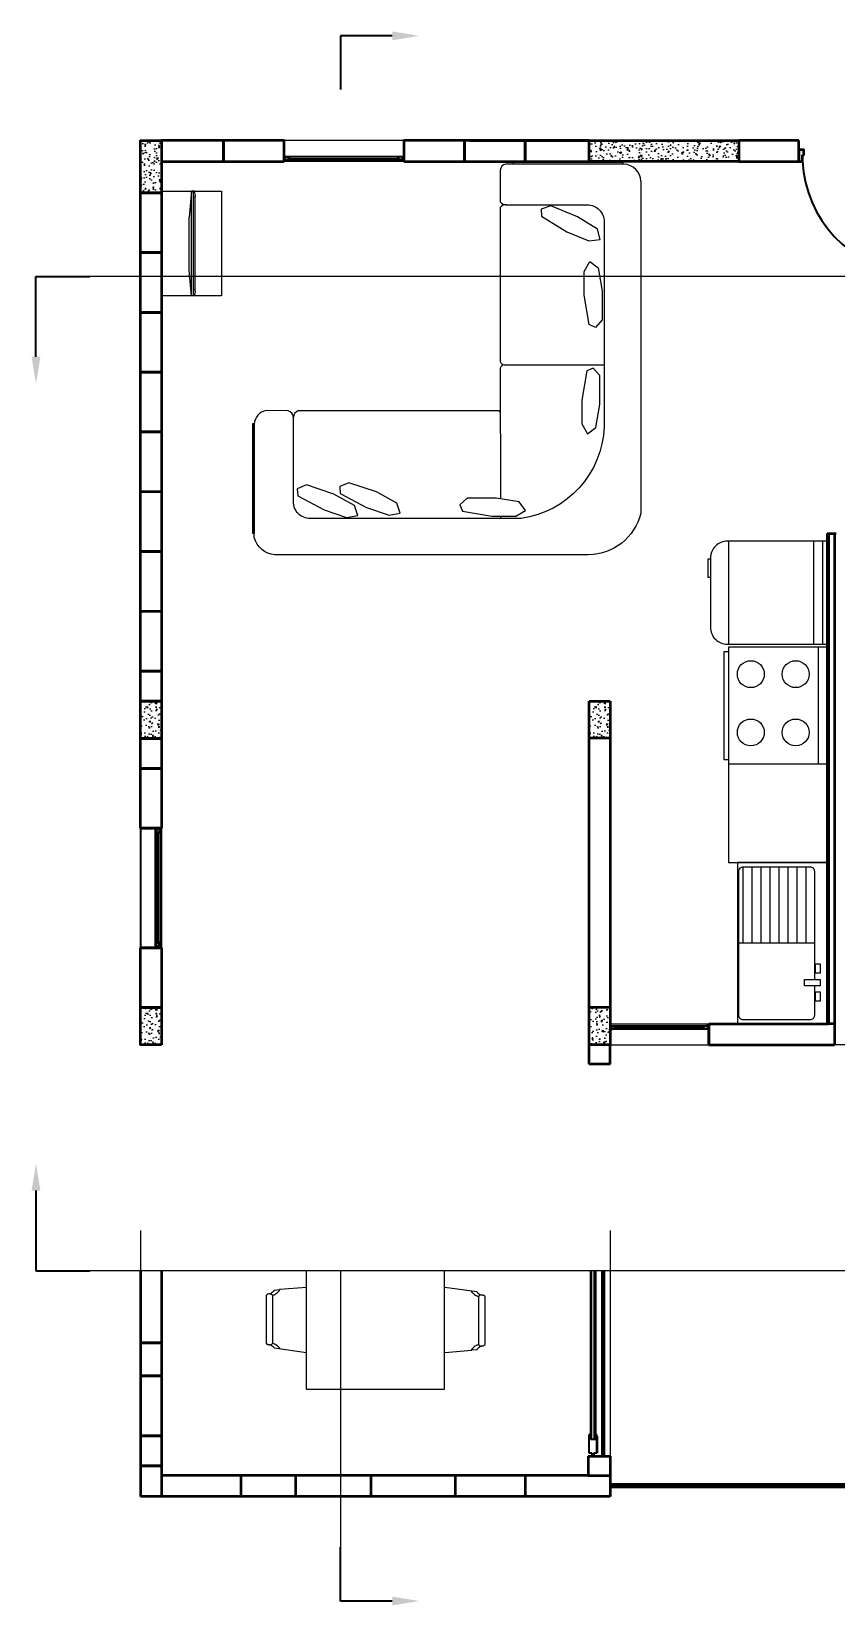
# Model space of a CAD drawing. Header units: inches. Extents: x -1721 to -596, y -6348 to -3031.
# Drawn here: x -660.15 to -654.78, y -3159.28 to -3148.75 of the extents above; entities that cross this region are included whole.
import ezdxf
from ezdxf import colors
from ezdxf.entities.mleader import LeaderData, LeaderLine
from ezdxf.math import Vec2, Vec3

# ---------------------------------------------------------------- set-up
doc = ezdxf.new("R2010")
doc.units = ezdxf.units.IN
doc.header["$MEASUREMENT"] = 0
for name, color, linetype, lineweight in [('A-DOOR-FULL', 4, 'Continuous', 25), ('A-FLOR-FTPT', 6, 'Continuous', 70), ('A-FLOR-PATT', 8, 'Continuous', 18), ('A-FURN', 8, 'Continuous', 18), ('A-GLAZ-FULL', 4, 'Continuous', 18), ('A-WALL-FULL', 7, 'Continuous', 35), ('linee di sezione', 3, 'Continuous', 13)]:
    doc.layers.add(name, color=color, linetype=linetype, lineweight=lineweight)
for name, color, linetype in [('INFISSI_finissimi', 250, 'Continuous'), ('INFISSI_montanti', 2, 'Continuous'), ('INFISSI_vetro', 151, 'Continuous'), ('Layer1', 7, 'Continuous')]:
    doc.layers.add(name, color=color, linetype=linetype)
doc.styles.get("Standard").update_dxf_attribs({"font": 'Arial.ttf'})

msp = doc.modelspace()

# ---------------------------------------------------------------- hatches: boundary and pattern name
at = {"layer": 'A-FLOR-PATT'}
h = msp.add_hatch(dxfattribs=at)
h.set_pattern_fill('AR-CONC', color=256, scale=0.0005, angle=180, style=0)
h.set_pattern_definition([(230, (-692.68999, -3236.62735), (-0.091092334, 0.00796954), [0.009525, -0.104775]), (175, (-692.68999, -3236.62735), (0.01762141, -0.09552832), [0.00762, -0.08382]), (280.451, (-692.69758, -3236.62669), (-0.07347125, -0.08755834), [0.008095, -0.089045]), (226.1842, (-692.68999, -3236.65275), (-0.13553952, 0.02102116), [0.0142875, -0.1571625]), (276.6356, (-692.70128, -3236.651), (-0.11870212, -0.12371278), [0.0121425, -0.1335675]), (171.184, (-692.68999, -3236.65275), (-0.1187023, -0.12371256), [0.01143, -0.12573]), (201, (-692.70269, -3236.6464), (-0.07580744, 0.05113276), [0.009525, -0.104775]), (146, (-692.70269, -3236.6464), (-0.03090101, -0.09209398), [0.00762, -0.08382]), (251.4514, (-692.70901, -3236.64214), (-0.106708245, -0.04096143), [0.008095, -0.089045]), (217.5, (-692.68999, -3236.627353), (-0.001544302, -0.04227752), [0, -0.082804, 0, -0.08509, 0, -0.0841375]), (187.5, (-692.68999, -3236.627353), (-0.033409831, -0.050090287), [0, -0.048514, 0, -0.080899, 0, -0.0320675]), (147.5, (-692.66167, -3236.627353), (-0.067795298, 0.002864372), [0, -0.03175, 0, -0.09906, 0, -0.131445]), (137.5, (-692.64897, -3236.627353), (-0.07406459, -0.012713246), [0, -0.041275, 0, -0.065786, 0, -0.093345])])
h.paths.add_polyline_path([(-659.275, -3149.476), (-659.415, -3149.476), (-659.415, -3149.826), (-659.275, -3149.826)])
h = msp.add_hatch(dxfattribs=at)
h.set_pattern_fill('AR-CONC', color=256, scale=0.0005, angle=180, style=0)
h.set_pattern_definition([(230, (-674.67999, -3236.62735), (-0.091092334, 0.00796954), [0.009525, -0.104775]), (175, (-674.67999, -3236.62735), (0.01762141, -0.09552832), [0.00762, -0.08382]), (280.451, (-674.68758, -3236.62669), (-0.07347125, -0.08755834), [0.008095, -0.089045]), (226.1842, (-674.67999, -3236.65275), (-0.13553952, 0.02102116), [0.0142875, -0.1571625]), (276.6356, (-674.69128, -3236.651), (-0.11870212, -0.12371278), [0.0121425, -0.1335675]), (171.184, (-674.67999, -3236.65275), (-0.1187023, -0.12371256), [0.01143, -0.12573]), (201, (-674.69269, -3236.6464), (-0.07580744, 0.05113276), [0.009525, -0.104775]), (146, (-674.69269, -3236.6464), (-0.03090101, -0.09209398), [0.00762, -0.08382]), (251.4514, (-674.69901, -3236.64214), (-0.106708245, -0.04096143), [0.008095, -0.089045]), (217.5, (-674.67999, -3236.627353), (-0.001544302, -0.04227752), [0, -0.082804, 0, -0.08509, 0, -0.0841375]), (187.5, (-674.67999, -3236.627353), (-0.033409831, -0.050090287), [0, -0.048514, 0, -0.080899, 0, -0.0320675]), (147.5, (-674.65167, -3236.627353), (-0.067795298, 0.002864372), [0, -0.03175, 0, -0.09906, 0, -0.131445]), (137.5, (-674.63897, -3236.627353), (-0.07406459, -0.012713246), [0, -0.041275, 0, -0.065786, 0, -0.093345])])
h.paths.add_polyline_path([(-655.415, -3149.616), (-655.415, -3149.476), (-656.415, -3149.476), (-656.415, -3149.616)])
for points in [[(-658.439, -3149.58), (-658.439, -3149.583), (-658.453, -3149.583), (-658.453, -3149.604), (-658.439, -3149.604), (-658.439, -3149.606), (-658.455, -3149.606), (-658.455, -3149.58)], [(-657.672, -3149.58), (-657.672, -3149.583), (-657.658, -3149.583), (-657.658, -3149.604), (-657.672, -3149.604), (-657.672, -3149.606), (-657.655, -3149.606), (-657.655, -3149.58)], [(-659.286, -3154.093), (-659.289, -3154.093), (-659.289, -3154.079), (-659.31, -3154.079), (-659.31, -3154.093), (-659.313, -3154.093), (-659.313, -3154.076), (-659.286, -3154.076)], [(-659.286, -3154.86), (-659.289, -3154.86), (-659.289, -3154.874), (-659.31, -3154.874), (-659.31, -3154.86), (-659.313, -3154.86), (-659.313, -3154.876), (-659.286, -3154.876)], [(-656.273, -3155.399), (-656.259, -3155.399), (-656.259, -3155.396), (-656.275, -3155.396), (-656.275, -3155.423), (-656.273, -3155.423)], [(-655.618, -3155.399), (-655.632, -3155.399), (-655.632, -3155.396), (-655.615, -3155.396), (-655.615, -3155.423), (-655.618, -3155.423)]]:
    msp.add_hatch(color=256, dxfattribs=at).paths.add_polyline_path(points)
h = msp.add_hatch(dxfattribs=at)
h.set_pattern_fill('AR-CONC', color=256, scale=0.0005, angle=180, style=0)
h.set_pattern_definition([(230, (-677.685885, -3236.62735), (-0.091092334, 0.00796954), [0.009525, -0.104775]), (175, (-677.685885, -3236.62735), (0.01762141, -0.09552832), [0.00762, -0.08382]), (280.451, (-677.69348, -3236.62669), (-0.07347125, -0.08755834), [0.008095, -0.089045]), (226.1842, (-677.68588, -3236.65275), (-0.13553952, 0.02102116), [0.0142875, -0.1571625]), (276.6356, (-677.69718, -3236.651), (-0.11870212, -0.12371278), [0.0121425, -0.1335675]), (171.184, (-677.68588, -3236.65275), (-0.1187023, -0.12371256), [0.01143, -0.12573]), (201, (-677.698585, -3236.6464), (-0.07580744, 0.05113276), [0.009525, -0.104775]), (146, (-677.698585, -3236.6464), (-0.03090101, -0.09209398), [0.00762, -0.08382]), (251.4514, (-677.7049, -3236.64214), (-0.106708245, -0.04096143), [0.008095, -0.089045]), (217.5, (-677.685885, -3236.627353), (-0.001544302, -0.04227752), [0, -0.082804, 0, -0.08509, 0, -0.0841375]), (187.5, (-677.685885, -3236.627353), (-0.033409831, -0.050090287), [0, -0.048514, 0, -0.080899, 0, -0.0320675]), (147.5, (-677.657564, -3236.627353), (-0.067795298, 0.002864372), [0, -0.03175, 0, -0.09906, 0, -0.131445]), (137.5, (-677.644864, -3236.627353), (-0.07406459, -0.012713246), [0, -0.041275, 0, -0.065786, 0, -0.093345])])
h.paths.add_polyline_path([(-659.416, -3153.476), (-659.276, -3153.476), (-659.276, -3153.226), (-659.416, -3153.226)])
h = msp.add_hatch(dxfattribs=at)
h.set_pattern_fill('AR-CONC', color=256, scale=0.0005, angle=180, style=0)
h.set_pattern_definition([(230, (-674.68499, -3236.62735), (-0.091092334, 0.00796954), [0.009525, -0.104775]), (175, (-674.68499, -3236.62735), (0.01762141, -0.09552832), [0.00762, -0.08382]), (280.451, (-674.69258, -3236.62669), (-0.07347125, -0.08755834), [0.008095, -0.089045]), (226.1842, (-674.68499, -3236.65275), (-0.13553952, 0.02102116), [0.0142875, -0.1571625]), (276.6356, (-674.69628, -3236.651), (-0.11870212, -0.12371278), [0.0121425, -0.1335675]), (171.184, (-674.68499, -3236.65275), (-0.1187023, -0.12371256), [0.01143, -0.12573]), (201, (-674.69769, -3236.6464), (-0.07580744, 0.05113276), [0.009525, -0.104775]), (146, (-674.69769, -3236.6464), (-0.03090101, -0.09209398), [0.00762, -0.08382]), (251.4514, (-674.70401, -3236.64214), (-0.106708245, -0.04096143), [0.008095, -0.089045]), (217.5, (-674.68499, -3236.627353), (-0.001544302, -0.04227752), [0, -0.082804, 0, -0.08509, 0, -0.0841375]), (187.5, (-674.68499, -3236.627353), (-0.033409831, -0.050090287), [0, -0.048514, 0, -0.080899, 0, -0.0320675]), (147.5, (-674.65667, -3236.627353), (-0.067795298, 0.002864372), [0, -0.03175, 0, -0.09906, 0, -0.131445]), (137.5, (-674.64397, -3236.627353), (-0.07406459, -0.012713246), [0, -0.041275, 0, -0.065786, 0, -0.093345])])
h.paths.add_polyline_path([(-656.415, -3153.476), (-656.275, -3153.476), (-656.275, -3153.226), (-656.415, -3153.226)])
h = msp.add_hatch(dxfattribs=at)
h.set_pattern_fill('AR-CONC', color=256, scale=0.0005, angle=180, style=0)
h.set_pattern_definition([(230, (-677.68499, -3238.67735), (-0.091092334, 0.00796954), [0.009525, -0.104775]), (175, (-677.68499, -3238.67735), (0.01762141, -0.09552832), [0.00762, -0.08382]), (280.451, (-677.69258, -3238.67669), (-0.07347125, -0.08755834), [0.008095, -0.089045]), (226.1842, (-677.68499, -3238.70275), (-0.13553952, 0.02102116), [0.0142875, -0.1571625]), (276.6356, (-677.69628, -3238.701), (-0.11870212, -0.12371278), [0.0121425, -0.1335675]), (171.184, (-677.68499, -3238.70275), (-0.1187023, -0.12371256), [0.01143, -0.12573]), (201, (-677.69769, -3238.6964), (-0.07580744, 0.05113276), [0.009525, -0.104775]), (146, (-677.69769, -3238.6964), (-0.03090101, -0.09209398), [0.00762, -0.08382]), (251.4514, (-677.70401, -3238.69214), (-0.106708245, -0.04096143), [0.008095, -0.089045]), (217.5, (-677.68499, -3238.677353), (-0.001544302, -0.04227752), [0, -0.082804, 0, -0.08509, 0, -0.0841375]), (187.5, (-677.68499, -3238.677353), (-0.033409831, -0.050090287), [0, -0.048514, 0, -0.080899, 0, -0.0320675]), (147.5, (-677.65667, -3238.677353), (-0.067795298, 0.002864372), [0, -0.03175, 0, -0.09906, 0, -0.131445]), (137.5, (-677.64397, -3238.677353), (-0.07406459, -0.012713246), [0, -0.041275, 0, -0.065786, 0, -0.093345])])
h.paths.add_polyline_path([(-659.415, -3155.526), (-659.275, -3155.526), (-659.275, -3155.276), (-659.415, -3155.276)])
h = msp.add_hatch(dxfattribs=at)
h.set_pattern_fill('AR-CONC', color=256, scale=0.0005, angle=180, style=0)
h.set_pattern_definition([(230, (-674.68499, -3236.62735), (-0.091092334, 0.00796954), [0.009525, -0.104775]), (175, (-674.68499, -3236.62735), (0.01762141, -0.09552832), [0.00762, -0.08382]), (280.451, (-674.69258, -3236.62669), (-0.07347125, -0.08755834), [0.008095, -0.089045]), (226.1842, (-674.68499, -3236.65275), (-0.13553952, 0.02102116), [0.0142875, -0.1571625]), (276.6356, (-674.69628, -3236.651), (-0.11870212, -0.12371278), [0.0121425, -0.1335675]), (171.184, (-674.68499, -3236.65275), (-0.1187023, -0.12371256), [0.01143, -0.12573]), (201, (-674.69769, -3236.6464), (-0.07580744, 0.05113276), [0.009525, -0.104775]), (146, (-674.69769, -3236.6464), (-0.03090101, -0.09209398), [0.00762, -0.08382]), (251.4514, (-674.70401, -3236.64214), (-0.10670825, -0.04096143), [0.008095, -0.089045]), (217.5, (-674.68499, -3236.627353), (-0.001544302, -0.04227752), [0, -0.082804, 0, -0.08509, 0, -0.0841375]), (187.5, (-674.68499, -3236.627353), (-0.033409831, -0.050090287), [0, -0.048514, 0, -0.080899, 0, -0.0320675]), (147.5, (-674.65667, -3236.627353), (-0.067795298, 0.002864372), [0, -0.03175, 0, -0.09906, 0, -0.131445]), (137.5, (-674.64397, -3236.627353), (-0.07406459, -0.012713246), [0, -0.041275, 0, -0.065786, 0, -0.093345])])
h.paths.add_polyline_path([(-656.415, -3155.526), (-656.275, -3155.526), (-656.275, -3155.276), (-656.415, -3155.276)])

# ---------------------------------------------------------------- linework, layer by layer
for p, q in [((-656.415, -3158.144), (-656.415, -3158.132)), ((-656.408, -3158.132), (-656.415, -3158.132)), ((-656.408, -3158.164), (-656.408, -3158.132)), ((-656.373, -3158.164), (-656.373, -3158.132)), ((-656.373, -3158.132), (-656.365, -3158.132)), ((-656.365, -3158.144), (-656.365, -3158.132)), ((-656.396, -3158.257), (-656.415, -3158.257)), ((-656.384, -3158.257), (-656.384, -3158.278)), ((-656.365, -3158.257), (-656.384, -3158.257))]:
    msp.add_line(p, q)
at = {"layer": 'A-DOOR-FULL'}
msp.add_arc((-654.193, -3149.573), 0.798, 183.0933, 263.3637, dxfattribs=at)
at = {"layer": 'A-FLOR-FTPT'}
msp.add_line((-650.345, -3158.476), (-656.275, -3158.476), dxfattribs=at)
at = {"layer": 'A-FURN'}
for p, q in [((-657.655, -3149.476), (-658.455, -3149.476)), ((-657.655, -3149.616), (-658.455, -3149.616)), ((-657.01, -3149.677), (-657.01, -3149.887)), ((-656.184, -3149.635), (-656.973, -3149.635)), ((-659.075, -3149.816), (-659.09, -3149.99)), ((-659.056, -3149.816), (-659.075, -3149.816)), ((-659.075, -3150.516), (-659.075, -3149.816)), ((-659.061, -3150.516), (-659.061, -3149.816)), ((-659.05, -3149.856), (-659.061, -3149.856)), ((-659.05, -3150.477), (-659.05, -3149.856)), ((-656.978, -3149.906), (-656.429, -3149.906)), ((-659.09, -3150.343), (-659.09, -3149.99)), ((-659.075, -3150.516), (-659.09, -3150.343)), ((-659.056, -3150.516), (-659.075, -3150.516)), ((-659.05, -3150.477), (-659.061, -3150.477)), ((-657.009, -3151.988), (-657.009, -3152.005)), ((-654.826, -3152.846), (-654.826, -3152.157)), ((-654.825, -3152.866), (-654.825, -3153.646)), ((-654.825, -3154.306), (-654.825, -3153.646)), ((-654.825, -3154.306), (-654.825, -3155.386)), ((-656.275, -3155.386), (-655.615, -3155.386)), ((-656.275, -3155.526), (-655.615, -3155.526)), ((-658.522, -3157.167), (-658.487, -3157.163)), ((-658.522, -3157.167), (-658.522, -3157.167)), ((-658.306, -3157.148), (-658.487, -3157.163)), ((-657.166, -3157.178), (-657.382, -3157.148)), ((-658.576, -3157.202), (-658.576, -3157.522)), ((-658.552, -3157.191), (-658.558, -3157.192)), ((-658.551, -3157.192), (-658.558, -3157.192)), ((-658.544, -3157.194), (-658.551, -3157.192)), ((-658.532, -3157.202), (-658.538, -3157.197)), ((-658.532, -3157.522), (-658.532, -3157.202)), ((-657.166, -3157.178), (-657.166, -3157.178)), ((-657.151, -3157.205), (-657.156, -3157.21)), ((-657.156, -3157.21), (-657.156, -3157.53)), ((-657.144, -3157.201), (-657.151, -3157.205)), ((-657.138, -3157.2), (-657.144, -3157.201)), ((-657.112, -3157.53), (-657.112, -3157.21)), ((-658.551, -3157.532), (-658.544, -3157.53)), ((-658.544, -3157.53), (-658.538, -3157.527)), ((-658.538, -3157.527), (-658.532, -3157.522)), ((-658.522, -3157.553), (-658.522, -3157.553)), ((-658.522, -3157.553), (-658.306, -3157.584)), ((-657.382, -3157.584), (-657.201, -3157.568)), ((-657.166, -3157.565), (-657.201, -3157.568)), ((-657.166, -3157.565), (-657.166, -3157.565)), ((-657.156, -3157.53), (-657.151, -3157.534)), ((-657.144, -3157.538), (-657.138, -3157.54)), ((-657.138, -3157.54), (-657.131, -3157.54)), ((-657.136, -3157.541), (-657.131, -3157.54))]:
    msp.add_line(p, q, dxfattribs=at)
at = {"layer": 'A-FURN', "ltscale": 0.04}
msp.add_line((-656.265, -3149.476), (-656.215, -3149.476), dxfattribs=at)
at = {"layer": 'A-FURN', "ltscale": 1.5}
msp.add_line((-654.275, -3155.526), (-654.775, -3155.526), dxfattribs=at)
at = {"layer": 'A-FURN'}
for points in [[(-656.194, -3149.616), (-656.194, -3149.635), (-656.924, -3149.635), (-656.924, -3149.616)], [(-658.875, -3149.816), (-658.875, -3150.516), (-659.275, -3150.516), (-659.275, -3149.816)], [(-658.656, -3151.37), (-658.656, -3152.106), (-658.666, -3152.106), (-658.666, -3151.37)], [(-654.902, -3154.984), (-654.871, -3154.984), (-654.871, -3155.047), (-654.902, -3155.047)], [(-654.975, -3155.088), (-654.871, -3155.088), (-654.871, -3155.13), (-654.975, -3155.13)], [(-654.902, -3155.172), (-654.871, -3155.172), (-654.871, -3155.234), (-654.902, -3155.234)]]:
    msp.add_lwpolyline(points, close=True, dxfattribs=at)
for points in [[(-656.071, -3149.749), (-656.071, -3151.97, -0.34476), (-656.42, -3152.247), (-658.518, -3152.247, -0.319234), (-658.656, -3152.131), (-658.656, -3151.37)], [(-656.429, -3149.906, -0.414214), (-656.316, -3150.019), (-656.316, -3151.391, -0.362673), (-656.871, -3152.005), (-658.281, -3152.005, -0.414214), (-658.394, -3151.892), (-658.394, -3151.326, 0.300115), (-658.428, -3151.285), (-658.576, -3151.282, 0.329904), (-658.656, -3151.373)], [(-657.01, -3149.924), (-657.01, -3150.955, 0.343088), (-656.984, -3150.977), (-656.316, -3150.977)], [(-656.984, -3150.977, 0.342193), (-657.01, -3150.999), (-657.009, -3151.873)], [(-657.01, -3151.296, 0.140108), (-657.02, -3151.285), (-658.361, -3151.285, 0.300115), (-658.394, -3151.326)], [(-655.485, -3152.156), (-655.491, -3152.156, 0.414214), (-655.605, -3152.27), (-655.605, -3152.732, 0.414214), (-655.491, -3152.846), (-655.485, -3152.846)], [(-654.908, -3155.088), (-654.908, -3154.366, 0.414214), (-654.938, -3154.336), (-655.388, -3154.336, 0.414214), (-655.418, -3154.366), (-655.418, -3155.326, 0.414214), (-655.388, -3155.356), (-654.938, -3155.356, 0.414214), (-654.908, -3155.326), (-654.908, -3155.13)]]:
    msp.add_lwpolyline(points, format="xyb", dxfattribs=at)
for points in [[(-656.565, -3150.087), (-656.418, -3150.147), (-656.343, -3150.138), (-656.361, -3150.069), (-656.494, -3149.987), (-656.673, -3149.914), (-656.736, -3149.936), (-656.735, -3149.982), (-656.565, -3150.087)], [(-656.449, -3150.511), (-656.449, -3150.352), (-656.411, -3150.286), (-656.355, -3150.329), (-656.329, -3150.483), (-656.329, -3150.676), (-656.374, -3150.726), (-656.416, -3150.707), (-656.449, -3150.511)], [(-656.465, -3151.213), (-656.465, -3151.372), (-656.427, -3151.438), (-656.371, -3151.395), (-656.345, -3151.241), (-656.345, -3151.048), (-656.39, -3150.998), (-656.432, -3151.017), (-656.465, -3151.213)], [(-658.188, -3151.947), (-658.038, -3151.998), (-657.963, -3151.984), (-657.986, -3151.917), (-658.123, -3151.843), (-658.306, -3151.78), (-658.368, -3151.806), (-658.364, -3151.853), (-658.188, -3151.947)], [(-657.904, -3151.931), (-657.754, -3151.982), (-657.679, -3151.968), (-657.702, -3151.901), (-657.839, -3151.827), (-658.022, -3151.765), (-658.084, -3151.791), (-658.08, -3151.837), (-657.904, -3151.931)], [(-657.066, -3151.988), (-656.907, -3151.988), (-656.841, -3151.951), (-656.884, -3151.894), (-657.038, -3151.869), (-657.231, -3151.869), (-657.281, -3151.913), (-657.263, -3151.955), (-657.066, -3151.988)], [(-654.825, -3152.156), (-655.485, -3152.156), (-655.485, -3152.846), (-654.825, -3152.846)], [(-654.915, -3152.156), (-654.915, -3152.846)], [(-654.855, -3152.156), (-654.855, -3152.846)], [(-655.605, -3152.276), (-655.623, -3152.276), (-655.623, -3152.396), (-655.605, -3152.396)], [(-655.485, -3152.896), (-655.515, -3152.896), (-655.515, -3153.616), (-655.485, -3153.616)], [(-654.825, -3152.866), (-655.485, -3152.866), (-655.485, -3153.646), (-654.825, -3153.646)], [(-654.885, -3152.866), (-654.885, -3153.646)], [(-655.485, -3153.646), (-655.485, -3154.306), (-654.825, -3154.306)], [(-654.825, -3154.306), (-655.425, -3154.306), (-655.425, -3155.386), (-654.825, -3155.386)], [(-655.388, -3154.336), (-655.388, -3154.846)], [(-655.328, -3154.336), (-655.328, -3154.846)], [(-655.268, -3154.336), (-655.268, -3154.846)], [(-655.208, -3154.336), (-655.208, -3154.846)], [(-655.148, -3154.336), (-655.148, -3154.846)], [(-655.088, -3154.336), (-655.088, -3154.846)], [(-655.028, -3154.336), (-655.028, -3154.846)], [(-654.968, -3154.336), (-654.968, -3154.846)], [(-654.908, -3154.846), (-655.418, -3154.846)], [(-657.385, -3157.037), (-657.385, -3157.831), (-658.306, -3157.831), (-658.306, -3157.037)], [(-658.558, -3157.192), (-658.564, -3157.194), (-658.571, -3157.197), (-658.576, -3157.202)], [(-658.538, -3157.197), (-658.544, -3157.194)], [(-657.147, -3157.195), (-657.138, -3157.198), (-657.131, -3157.2)], [(-657.112, -3157.21), (-657.118, -3157.205), (-657.124, -3157.201), (-657.131, -3157.2), (-657.138, -3157.2)], [(-658.576, -3157.522), (-658.571, -3157.527), (-658.564, -3157.53), (-658.558, -3157.532), (-658.551, -3157.532)], [(-658.541, -3157.536), (-658.551, -3157.533), (-658.558, -3157.532)], [(-657.151, -3157.534), (-657.144, -3157.538)], [(-657.131, -3157.54), (-657.124, -3157.538), (-657.118, -3157.534), (-657.112, -3157.53)]]:
    msp.add_lwpolyline(points, dxfattribs=at)
for centre in [(-655.335, -3153.046), (-655.035, -3153.046), (-655.335, -3153.436), (-655.035, -3153.436)]:
    msp.add_circle(centre, 0.09, dxfattribs=at)
for centre, radius, start, end in [((-656.968, -3149.677), 0.0425, 97.0799, 180), ((-656.186, -3149.75), 0.115, 0.4258, 88.9721), ((-659.121, -3149.846), 0.072, 352.1878, 24.0655), ((-656.973, -3149.86), 0.0457, 215.9615, 276.0393), ((-656.973, -3149.951), 0.0457, 83.9607, 144.0385), ((-659.121, -3150.487), 0.072, 335.9345, 7.8122)]:
    msp.add_arc(centre, radius, start, end, dxfattribs=at)
for points in [[(-658.531, -3157.178), (-658.53, -3157.177), (-658.529, -3157.176), (-658.528, -3157.175)], [(-658.528, -3157.175), (-658.527, -3157.174), (-658.526, -3157.173), (-658.525, -3157.173)], [(-658.525, -3157.173), (-658.524, -3157.172), (-658.524, -3157.171), (-658.523, -3157.17)], [(-658.523, -3157.17), (-658.523, -3157.169), (-658.522, -3157.168), (-658.522, -3157.167)], [(-658.489, -3157.17), (-658.489, -3157.171), (-658.49, -3157.172), (-658.491, -3157.173)], [(-658.487, -3157.167), (-658.488, -3157.168), (-658.488, -3157.169), (-658.489, -3157.17)], [(-658.487, -3157.163), (-658.487, -3157.165), (-658.487, -3157.166), (-658.487, -3157.167)], [(-657.201, -3157.176), (-657.201, -3157.175), (-657.202, -3157.174), (-657.201, -3157.173)], [(-658.552, -3157.191), (-658.542, -3157.186), (-658.541, -3157.185), (-658.539, -3157.184)], [(-658.523, -3157.199), (-658.526, -3157.2), (-658.529, -3157.201), (-658.532, -3157.202)], [(-658.516, -3157.196), (-658.518, -3157.197), (-658.521, -3157.198), (-658.523, -3157.199)], [(-658.506, -3157.189), (-658.509, -3157.191), (-658.511, -3157.193), (-658.516, -3157.196)], [(-658.503, -3157.186), (-658.504, -3157.187), (-658.505, -3157.188), (-658.506, -3157.189)], [(-657.2, -3157.179), (-657.201, -3157.178), (-657.201, -3157.177), (-657.201, -3157.176)], [(-657.198, -3157.182), (-657.199, -3157.181), (-657.199, -3157.18), (-657.2, -3157.179)], [(-657.195, -3157.185), (-657.196, -3157.184), (-657.197, -3157.183), (-657.198, -3157.182)], [(-657.192, -3157.188), (-657.193, -3157.187), (-657.194, -3157.186), (-657.195, -3157.185)], [(-657.182, -3157.197), (-657.183, -3157.196), (-657.184, -3157.195), (-657.185, -3157.194)], [(-657.178, -3157.201), (-657.179, -3157.2), (-657.181, -3157.198), (-657.182, -3157.197)], [(-657.166, -3157.178), (-657.166, -3157.179), (-657.166, -3157.18), (-657.165, -3157.181)], [(-657.165, -3157.181), (-657.165, -3157.182), (-657.164, -3157.183), (-657.163, -3157.183)], [(-657.156, -3157.21), (-657.159, -3157.209), (-657.162, -3157.208), (-657.165, -3157.207)], [(-657.149, -3157.194), (-657.148, -3157.194), (-657.147, -3157.195), (-657.147, -3157.195)], [(-658.539, -3157.538), (-658.54, -3157.537), (-658.541, -3157.537), (-658.541, -3157.536)], [(-658.532, -3157.522), (-658.529, -3157.523), (-658.526, -3157.524), (-658.523, -3157.525)], [(-658.523, -3157.551), (-658.524, -3157.55), (-658.524, -3157.549), (-658.525, -3157.548)], [(-658.522, -3157.553), (-658.522, -3157.553), (-658.523, -3157.552), (-658.523, -3157.551)], [(-658.511, -3157.531), (-658.509, -3157.532), (-658.508, -3157.533), (-658.506, -3157.534)], [(-658.506, -3157.534), (-658.505, -3157.535), (-658.504, -3157.536), (-658.503, -3157.537)], [(-658.497, -3157.543), (-658.495, -3157.544), (-658.494, -3157.545), (-658.493, -3157.546)], [(-658.493, -3157.546), (-658.492, -3157.547), (-658.491, -3157.548), (-658.491, -3157.549)], [(-658.491, -3157.549), (-658.49, -3157.55), (-658.489, -3157.551), (-658.488, -3157.552)], [(-658.488, -3157.552), (-658.488, -3157.553), (-658.487, -3157.554), (-658.487, -3157.555)], [(-658.487, -3157.555), (-658.487, -3157.556), (-658.487, -3157.557), (-658.487, -3157.558)], [(-657.201, -3157.565), (-657.201, -3157.564), (-657.2, -3157.563), (-657.2, -3157.562)], [(-657.201, -3157.568), (-657.201, -3157.567), (-657.201, -3157.566), (-657.201, -3157.565)], [(-657.2, -3157.562), (-657.199, -3157.561), (-657.198, -3157.56), (-657.197, -3157.558)], [(-657.185, -3157.546), (-657.184, -3157.545), (-657.183, -3157.544), (-657.182, -3157.542)], [(-657.182, -3157.542), (-657.179, -3157.54), (-657.177, -3157.538), (-657.172, -3157.536)], [(-657.172, -3157.536), (-657.17, -3157.535), (-657.167, -3157.534), (-657.165, -3157.533)], [(-657.165, -3157.562), (-657.166, -3157.563), (-657.166, -3157.564), (-657.166, -3157.565)], [(-657.165, -3157.533), (-657.162, -3157.532), (-657.159, -3157.531), (-657.156, -3157.53)], [(-657.163, -3157.559), (-657.164, -3157.56), (-657.164, -3157.561), (-657.165, -3157.562)], [(-657.16, -3157.556), (-657.161, -3157.557), (-657.162, -3157.558), (-657.163, -3157.559)], [(-657.157, -3157.553), (-657.158, -3157.554), (-657.159, -3157.555), (-657.16, -3157.556)], [(-657.136, -3157.541), (-657.146, -3157.545), (-657.148, -3157.546), (-657.149, -3157.547)]]:
    msp.add_open_spline(points, degree=3, dxfattribs=at)
for points, knots in [([(-658.491, -3157.173), (-658.492, -3157.174), (-658.494, -3157.176), (-658.497, -3157.179), (-658.5, -3157.183), (-658.502, -3157.185), (-658.503, -3157.186)], [-0.75, -0.75, -0.75, -0.75, -0.6666667, -0.5833333, -0.5, -0.4166668, -0.4166668, -0.4166668, -0.4166668]), ([(-658.539, -3157.184), (-658.538, -3157.183), (-658.535, -3157.181), (-658.533, -3157.179), (-658.531, -3157.178)], [-0.4999999, -0.4999999, -0.4999999, -0.4999999, -0.4166667, -0.3333333, -0.3333333, -0.3333333, -0.3333333]), ([(-657.185, -3157.194), (-657.186, -3157.193), (-657.188, -3157.191), (-657.191, -3157.189), (-657.192, -3157.188)], [0.416667, 0.416667, 0.416667, 0.416667, 0.5, 0.5833333, 0.5833333, 0.5833333, 0.5833333]), ([(-657.165, -3157.207), (-657.168, -3157.206), (-657.173, -3157.204), (-657.176, -3157.202), (-657.178, -3157.201)], [0.0833336, 0.0833336, 0.0833336, 0.0833336, 0.1666667, 0.2499995, 0.2499995, 0.2499995, 0.2499995]), ([(-657.163, -3157.183), (-657.161, -3157.185), (-657.158, -3157.188), (-657.153, -3157.191), (-657.15, -3157.193), (-657.149, -3157.194)], [-0.8333326, -0.8333326, -0.8333326, -0.8333326, -0.6666667, -0.5833333, -0.5000001, -0.5000001, -0.5000001, -0.5000001]), ([(-658.525, -3157.548), (-658.527, -3157.546), (-658.53, -3157.544), (-658.535, -3157.54), (-658.538, -3157.539), (-658.539, -3157.538)], [-0.8333326, -0.8333326, -0.8333326, -0.8333326, -0.6666667, -0.5833333, -0.5000001, -0.5000001, -0.5000001, -0.5000001]), ([(-658.523, -3157.525), (-658.52, -3157.526), (-658.516, -3157.528), (-658.512, -3157.53), (-658.511, -3157.531)], [0.0833336, 0.0833336, 0.0833336, 0.0833336, 0.1666667, 0.2499995, 0.2499995, 0.2499995, 0.2499995]), ([(-658.503, -3157.537), (-658.502, -3157.538), (-658.5, -3157.54), (-658.498, -3157.542), (-658.497, -3157.543)], [0.416667, 0.416667, 0.416667, 0.416667, 0.5, 0.5833333, 0.5833333, 0.5833333, 0.5833333]), ([(-657.197, -3157.558), (-657.197, -3157.557), (-657.195, -3157.555), (-657.193, -3157.553), (-657.191, -3157.552)], [-0.75, -0.75, -0.75, -0.75, -0.6666667, -0.5833334, -0.5833334, -0.5833334, -0.5833334]), ([(-657.191, -3157.552), (-657.19, -3157.551), (-657.188, -3157.549), (-657.186, -3157.547), (-657.185, -3157.546)], [-0.5833333, -0.5833333, -0.5833333, -0.5833333, -0.5, -0.4166668, -0.4166668, -0.4166668, -0.4166668]), ([(-657.149, -3157.547), (-657.15, -3157.548), (-657.153, -3157.55), (-657.155, -3157.552), (-657.157, -3157.553)], [-0.4999999, -0.4999999, -0.4999999, -0.4999999, -0.4166667, -0.3333333, -0.3333333, -0.3333333, -0.3333333])]:
    msp.add_open_spline(points, degree=3, knots=knots, dxfattribs=at)
at = {"layer": 'A-GLAZ-FULL'}
for p, q in [((-658.455, -3149.58), (-657.655, -3149.58)), ((-658.453, -3149.583), (-658.453, -3149.604)), ((-658.439, -3149.583), (-658.453, -3149.583)), ((-658.449, -3149.587), (-658.42, -3149.587)), ((-658.449, -3149.587), (-658.449, -3149.6)), ((-658.439, -3149.58), (-658.439, -3149.583)), ((-658.43, -3149.591), (-657.687, -3149.591)), ((-658.43, -3149.591), (-658.43, -3149.596)), ((-658.42, -3149.587), (-658.42, -3149.591)), ((-657.668, -3149.587), (-657.697, -3149.587)), ((-657.697, -3149.587), (-657.697, -3149.591)), ((-657.687, -3149.596), (-657.687, -3149.591)), ((-657.668, -3149.587), (-657.668, -3149.6)), ((-658.455, -3149.606), (-657.655, -3149.606)), ((-658.439, -3149.606), (-658.455, -3149.606)), ((-658.449, -3149.6), (-658.42, -3149.6)), ((-658.439, -3149.604), (-658.439, -3149.606)), ((-657.655, -3149.606), (-658.439, -3149.606)), ((-658.43, -3149.596), (-657.687, -3149.596)), ((-658.42, -3149.596), (-658.42, -3149.6)), ((-657.697, -3149.596), (-657.697, -3149.6)), ((-657.668, -3149.6), (-657.697, -3149.6)), ((-659.313, -3154.076), (-659.313, -3154.876)), ((-659.313, -3154.876), (-659.313, -3154.093)), ((-659.31, -3154.093), (-659.313, -3154.093)), ((-659.306, -3154.083), (-659.306, -3154.112)), ((-659.302, -3154.112), (-659.306, -3154.112)), ((-659.302, -3154.102), (-659.302, -3154.845)), ((-659.297, -3154.102), (-659.302, -3154.102)), ((-659.297, -3154.102), (-659.297, -3154.845)), ((-659.293, -3154.112), (-659.297, -3154.112)), ((-659.293, -3154.083), (-659.293, -3154.112)), ((-659.289, -3154.093), (-659.289, -3154.079)), ((-659.286, -3154.093), (-659.289, -3154.093)), ((-659.286, -3154.076), (-659.286, -3154.876)), ((-659.306, -3154.864), (-659.306, -3154.835)), ((-659.302, -3154.835), (-659.306, -3154.835)), ((-659.302, -3154.845), (-659.297, -3154.845)), ((-659.293, -3154.835), (-659.297, -3154.835)), ((-659.293, -3154.864), (-659.293, -3154.835)), ((-659.293, -3154.864), (-659.306, -3154.864)), ((-656.275, -3155.396), (-656.259, -3155.396)), ((-656.275, -3155.403), (-655.655, -3155.403)), ((-656.275, -3155.423), (-656.259, -3155.423)), ((-656.259, -3155.399), (-656.273, -3155.399)), ((-656.273, -3155.423), (-656.273, -3155.399)), ((-656.273, -3155.399), (-656.273, -3155.423)), ((-656.259, -3155.399), (-656.273, -3155.399)), ((-656.265, -3155.403), (-656.24, -3155.403)), ((-656.265, -3155.403), (-656.265, -3155.416)), ((-656.265, -3155.416), (-656.24, -3155.416)), ((-656.259, -3155.399), (-656.259, -3155.396)), ((-656.259, -3155.396), (-656.259, -3155.399)), ((-656.259, -3155.396), (-655.632, -3155.396)), ((-655.632, -3155.423), (-656.259, -3155.423)), ((-656.25, -3155.407), (-655.645, -3155.407)), ((-656.25, -3155.407), (-656.25, -3155.412)), ((-656.25, -3155.412), (-655.645, -3155.412)), ((-656.24, -3155.403), (-656.24, -3155.407)), ((-656.24, -3155.412), (-656.24, -3155.416)), ((-655.626, -3155.403), (-655.655, -3155.403)), ((-655.655, -3155.403), (-655.655, -3155.407)), ((-655.655, -3155.412), (-655.655, -3155.416)), ((-655.626, -3155.416), (-655.655, -3155.416)), ((-655.645, -3155.412), (-655.645, -3155.407)), ((-655.632, -3155.399), (-655.632, -3155.396)), ((-655.615, -3155.396), (-655.632, -3155.396)), ((-655.632, -3155.399), (-655.618, -3155.399)), ((-655.615, -3155.423), (-655.632, -3155.423)), ((-655.626, -3155.403), (-655.626, -3155.416)), ((-655.618, -3155.423), (-655.618, -3155.399))]:
    msp.add_line(p, q, dxfattribs=at)
at = {"layer": 'A-WALL-FULL'}
for p, q in [((-658.86, -3149.476), (-659.275, -3149.476)), ((-658.86, -3149.616), (-658.86, -3149.476)), ((-658.455, -3149.476), (-658.86, -3149.476)), ((-658.86, -3149.476), (-658.86, -3149.616)), ((-658.455, -3149.616), (-658.455, -3149.476)), ((-657.25, -3149.476), (-657.655, -3149.476)), ((-657.655, -3149.476), (-657.655, -3149.616)), ((-657.25, -3149.616), (-657.25, -3149.476)), ((-656.845, -3149.476), (-657.25, -3149.476)), ((-657.25, -3149.476), (-657.25, -3149.616)), ((-656.845, -3149.616), (-656.845, -3149.476)), ((-656.415, -3149.476), (-656.845, -3149.476)), ((-656.845, -3149.476), (-656.845, -3149.616)), ((-659.275, -3149.616), (-658.86, -3149.616)), ((-658.86, -3149.616), (-658.455, -3149.616)), ((-657.655, -3149.616), (-656.194, -3149.616)), ((-656.845, -3149.616), (-656.415, -3149.616)), ((-659.415, -3150.226), (-659.415, -3149.826)), ((-659.415, -3149.826), (-659.275, -3149.826)), ((-659.275, -3149.826), (-659.275, -3150.226)), ((-659.415, -3150.626), (-659.415, -3150.226)), ((-659.415, -3150.226), (-659.275, -3150.226)), ((-659.275, -3150.226), (-659.415, -3150.226)), ((-659.275, -3150.226), (-659.275, -3150.626)), ((-659.415, -3151.026), (-659.415, -3150.626)), ((-659.415, -3150.626), (-659.275, -3150.626)), ((-659.275, -3150.626), (-659.415, -3150.626)), ((-659.275, -3150.626), (-659.275, -3151.026)), ((-659.415, -3151.426), (-659.415, -3151.026)), ((-659.415, -3151.026), (-659.275, -3151.026)), ((-659.275, -3151.026), (-659.415, -3151.026)), ((-659.275, -3151.026), (-659.275, -3151.426)), ((-659.415, -3151.826), (-659.415, -3151.426)), ((-659.415, -3151.426), (-659.275, -3151.426)), ((-659.275, -3151.426), (-659.415, -3151.426)), ((-659.275, -3151.426), (-659.275, -3151.826)), ((-659.415, -3152.226), (-659.415, -3151.826)), ((-659.415, -3152.226), (-659.415, -3151.826)), ((-659.275, -3151.826), (-659.415, -3151.826)), ((-659.275, -3151.826), (-659.275, -3152.226)), ((-659.275, -3151.826), (-659.275, -3152.226)), ((-654.825, -3152.106), (-654.765, -3152.106)), ((-654.825, -3152.106), (-654.825, -3155.386)), ((-654.815, -3152.106), (-654.815, -3155.386)), ((-654.775, -3152.106), (-654.775, -3155.526)), ((-659.275, -3152.226), (-659.415, -3152.226)), ((-659.415, -3152.226), (-659.275, -3152.226)), ((-659.415, -3152.626), (-659.415, -3152.226)), ((-659.275, -3152.226), (-659.415, -3152.226)), ((-659.415, -3152.226), (-659.275, -3152.226)), ((-659.415, -3152.626), (-659.415, -3152.226)), ((-659.275, -3152.226), (-659.275, -3152.626)), ((-659.275, -3152.226), (-659.275, -3152.626)), ((-659.415, -3153.026), (-659.415, -3152.626)), ((-659.275, -3152.626), (-659.415, -3152.626)), ((-659.275, -3152.626), (-659.275, -3153.026)), ((-659.415, -3153.226), (-659.415, -3153.026)), ((-659.415, -3153.026), (-659.275, -3153.026)), ((-659.275, -3153.026), (-659.415, -3153.026)), ((-659.275, -3153.026), (-659.275, -3153.226)), ((-659.275, -3153.226), (-659.415, -3153.226)), ((-656.415, -3155.276), (-656.415, -3153.226)), ((-656.415, -3153.226), (-656.275, -3153.226)), ((-656.275, -3153.226), (-656.275, -3155.276)), ((-659.416, -3153.476), (-659.276, -3153.476)), ((-659.416, -3153.676), (-659.416, -3153.476)), ((-659.276, -3153.476), (-659.276, -3153.676)), ((-656.275, -3153.475), (-656.415, -3153.475)), ((-659.416, -3153.676), (-659.276, -3153.676)), ((-659.416, -3154.076), (-659.416, -3153.676)), ((-659.276, -3153.676), (-659.416, -3153.676)), ((-659.416, -3153.676), (-659.276, -3153.676)), ((-659.416, -3154.076), (-659.416, -3153.676)), ((-659.276, -3153.676), (-659.276, -3154.076)), ((-659.276, -3153.676), (-659.276, -3154.076)), ((-659.416, -3154.076), (-659.276, -3154.076)), ((-659.276, -3154.076), (-659.416, -3154.076)), ((-659.276, -3154.076), (-659.416, -3154.076)), ((-659.416, -3154.076), (-659.276, -3154.076)), ((-659.276, -3154.076), (-659.416, -3154.076)), ((-659.313, -3154.476), (-659.313, -3154.076)), ((-659.313, -3154.876), (-659.313, -3154.476)), ((-659.416, -3154.876), (-659.276, -3154.876)), ((-659.276, -3154.876), (-659.416, -3154.876)), ((-659.276, -3154.876), (-659.416, -3154.876)), ((-659.416, -3154.876), (-659.276, -3154.876)), ((-659.416, -3155.276), (-659.416, -3154.876)), ((-659.276, -3154.876), (-659.416, -3154.876)), ((-659.416, -3155.276), (-659.416, -3154.876)), ((-659.276, -3154.876), (-659.276, -3155.276)), ((-659.276, -3154.876), (-659.276, -3155.276)), ((-659.276, -3155.276), (-659.416, -3155.276)), ((-656.275, -3155.276), (-656.415, -3155.276)), ((-656.415, -3155.526), (-656.415, -3155.276)), ((-656.275, -3155.276), (-656.275, -3155.526)), ((-655.615, -3155.526), (-655.615, -3155.386)), ((-655.615, -3155.386), (-655.615, -3155.526)), ((-655.615, -3155.386), (-654.815, -3155.386)), ((-654.775, -3155.386), (-654.815, -3155.386)), ((-656.275, -3155.526), (-656.415, -3155.526)), ((-656.415, -3155.655), (-656.415, -3155.526)), ((-656.275, -3155.655), (-656.275, -3155.526)), ((-655.615, -3155.526), (-654.775, -3155.526)), ((-656.275, -3155.655), (-656.415, -3155.655)), ((-659.415, -3157.037), (-659.415, -3158.546)), ((-659.275, -3157.037), (-659.275, -3158.406)), ((-659.416, -3157.518), (-659.276, -3157.518)), ((-659.276, -3157.518), (-659.416, -3157.518)), ((-659.416, -3157.518), (-659.276, -3157.518)), ((-659.416, -3157.739), (-659.276, -3157.739)), ((-659.276, -3157.739), (-659.416, -3157.739)), ((-659.416, -3157.739), (-659.276, -3157.739)), ((-659.416, -3158.14), (-659.276, -3158.14)), ((-659.276, -3158.14), (-659.416, -3158.14)), ((-659.416, -3158.14), (-659.276, -3158.14)), ((-656.423, -3158.278), (-656.275, -3158.278)), ((-656.423, -3158.278), (-656.423, -3158.406)), ((-656.275, -3158.278), (-656.275, -3158.546)), ((-659.416, -3158.342), (-659.276, -3158.342)), ((-659.276, -3158.342), (-659.416, -3158.342)), ((-659.416, -3158.342), (-659.276, -3158.342)), ((-656.423, -3158.406), (-659.275, -3158.406)), ((-659.275, -3158.406), (-659.275, -3158.546)), ((-658.745, -3158.406), (-658.745, -3158.546)), ((-658.379, -3158.406), (-658.379, -3158.546)), ((-657.873, -3158.546), (-657.873, -3158.406)), ((-657.31, -3158.547), (-657.31, -3158.407)), ((-656.845, -3158.406), (-656.845, -3158.546)), ((-656.423, -3158.406), (-656.275, -3158.406)), ((-656.275, -3158.546), (-659.415, -3158.546))]:
    msp.add_line(p, q, dxfattribs=at)
at = {"layer": 'A-WALL-FULL', "ltscale": 0.8}
msp.add_line((-657.215, -3149.476), (-656.415, -3149.476), dxfattribs=at)
at = {"layer": 'A-WALL-FULL', "color": 7}
for p, q in [((-656.365, -3158.144), (-656.365, -3158.257)), ((-656.396, -3158.257), (-656.396, -3158.278))]:
    msp.add_line(p, q, dxfattribs=at)
at = {"layer": 'A-WALL-FULL'}
for points in [[(-659.275, -3149.826), (-659.415, -3149.826), (-659.415, -3149.476), (-659.275, -3149.476)], [(-655.415, -3149.616), (-656.415, -3149.616), (-656.415, -3149.476), (-655.415, -3149.476)], [(-655.015, -3149.476), (-655.415, -3149.476), (-655.415, -3149.616), (-655.015, -3149.616)], [(-659.276, -3153.476), (-659.416, -3153.476), (-659.416, -3153.226), (-659.276, -3153.226)], [(-659.275, -3155.526), (-659.415, -3155.526), (-659.415, -3155.276), (-659.275, -3155.276)]]:
    msp.add_lwpolyline(points, close=True, dxfattribs=at)
for points in [[(-654.99, -3149.571), (-654.98, -3149.571), (-654.98, -3149.539), (-655.015, -3149.539), (-655.015, -3149.571)], [(-655.015, -3149.571), (-655.015, -3149.571), (-655.015, -3149.616), (-654.99, -3149.616), (-654.99, -3149.571)], [(-655.015, -3149.571), (-655.015, -3149.571), (-655.015, -3149.616), (-654.99, -3149.616), (-654.99, -3149.571)]]:
    msp.add_lwpolyline(points, dxfattribs=at)
at = {"layer": 'INFISSI_finissimi', "color": 7}
for p, q in [((-656.328, -3158.278), (-656.328, -3157.037)), ((-656.32, -3158.278), (-656.32, -3157.037)), ((-656.313, -3158.278), (-656.313, -3157.037))]:
    msp.add_line(p, q, dxfattribs=at)
at = {"layer": 'INFISSI_montanti', "color": 7}
for p, q in [((-656.415, -3158.257), (-656.415, -3158.144)), ((-656.408, -3158.164), (-656.393, -3158.164)), ((-656.393, -3158.164), (-656.373, -3158.164))]:
    msp.add_line(p, q, dxfattribs=at)
at = {"layer": 'INFISSI_vetro', "color": 4}
for p, q in [((-656.408, -3157.037), (-656.408, -3158.132)), ((-656.402, -3157.037), (-656.402, -3158.164)), ((-656.38, -3158.164), (-656.38, -3157.037)), ((-656.373, -3157.037), (-656.373, -3158.132))]:
    msp.add_line(p, q, dxfattribs=at)
at = {"layer": 'Layer1', "color": 251, "true_color": 0x636466}
for p, q in [((-659.416, -3154.076), (-659.416, -3154.876)), ((-659.276, -3154.876), (-659.276, -3154.076))]:
    msp.add_line(p, q, dxfattribs=at)
at = {"layer": 'Layer1', "color": 7}
msp.add_line((-656.259, -3155.398), (-656.259, -3155.396), dxfattribs=at)
at = {"layer": 'linee di sezione', "lineweight": 13}
for p, q in [((-649.575, -3150.386), (-659.755, -3150.386)), ((-659.415, -3156.767), (-659.415, -3158.546)), ((-656.275, -3156.767), (-656.275, -3158.546)), ((-650.038, -3157.037), (-659.755, -3157.037)), ((-658.079, -3157.037), (-658.079, -3158.886))]:
    msp.add_line(p, q, dxfattribs=at)

# ---------------------------------------------------------------- leaders
ml = msp.add_multileader_mtext('Standard', dxfattribs=at)
ml.set_content('', color=256)
ml.set_leader_properties()
ml.build(insert=Vec2(0, 0))
ml.multileader.update_dxf_attribs({"dogleg_length": 0.36, "arrow_head_size": 0.18})
ctx = ml.context
ctx.base_point, ctx.char_height, ctx.arrow_head_size, ctx.landing_gap_size, ctx.plane_origin, ctx.plane_x_axis, ctx.plane_y_axis = Vec3(-658.079, -3149.136), 0.18, 0.18, 0.09, Vec3(-657.553, -3148.776), Vec3(0, -1), Vec3(1, 0)
notes = []
notes.append((ctx, [(0, (1, 1, 0), (-658.079, -3148.776), (0, -1), 0.36, [(0, [(-657.553, -3148.776)], 0, [])])]))
ctx.mtext.insert, ctx.mtext.text_direction, ctx.mtext.rotation, ctx.mtext.flow_direction = Vec3(-657.989, -3149.226), Vec3(0, -1), 4.712389, 5
ml = msp.add_multileader_mtext('Standard', dxfattribs=at)
ml.set_content('', color=256)
ml.set_leader_properties()
ml.build(insert=Vec2(0, 0))
ml.multileader.update_dxf_attribs({"dogleg_length": 0.36, "arrow_head_size": 0.18})
ctx = ml.context
ctx.base_point, ctx.char_height, ctx.arrow_head_size, ctx.landing_gap_size, ctx.plane_origin, ctx.plane_x_axis, ctx.plane_y_axis = Vec3(-659.575, -3150.386), 0.18, 0.18, 0.09, Vec3(-660.115, -3151.103), Vec3(-1, 0), Vec3(0, -1)
ctx.text_align_type = 2
notes.append((ctx, [(0, (1, 1, 0), (-660.115, -3150.386), (1, 0), 0.36, [(0, [(-660.115, -3151.103)], 0, [])])]))
ctx.mtext.insert, ctx.mtext.text_direction, ctx.mtext.rotation, ctx.mtext.alignment, ctx.mtext.flow_direction = Vec3(-659.665, -3150.476), Vec3(-1, 0), 3.141593, 3, 5
ml = msp.add_multileader_mtext('Standard', dxfattribs=at)
ml.set_content('', color=256)
ml.set_leader_properties()
ml.build(insert=Vec2(0, 0))
ml.multileader.update_dxf_attribs({"dogleg_length": 0.36, "arrow_head_size": 0.18})
ctx = ml.context
ctx.base_point, ctx.char_height, ctx.arrow_head_size, ctx.landing_gap_size, ctx.plane_origin, ctx.plane_x_axis, ctx.plane_y_axis = Vec3(-659.575, -3157.037), 0.18, 0.18, 0.09, Vec3(-660.115, -3156.32), Vec3(-1, 0), Vec3(0, -1)
ctx.text_align_type = 2
notes.append((ctx, [(0, (1, 1, 0), (-660.115, -3157.037), (1, 0), 0.36, [(0, [(-660.115, -3156.32)], 0, [])])]))
ctx.mtext.insert, ctx.mtext.text_direction, ctx.mtext.rotation, ctx.mtext.alignment, ctx.mtext.flow_direction = Vec3(-659.665, -3157.127), Vec3(-1, 0), 3.141593, 3, 5
ml = msp.add_multileader_mtext('Standard', dxfattribs=at)
ml.set_content('', color=256)
ml.set_leader_properties()
ml.build(insert=Vec2(0, 0))
ml.multileader.update_dxf_attribs({"dogleg_length": 0.36, "arrow_head_size": 0.18})
ctx = ml.context
ctx.base_point, ctx.char_height, ctx.arrow_head_size, ctx.landing_gap_size, ctx.plane_origin, ctx.plane_x_axis, ctx.plane_y_axis = Vec3(-658.079, -3158.706), 0.18, 0.18, 0.09, Vec3(-657.553, -3159.246), Vec3(0, -1), Vec3(1, 0)
ctx.text_align_type = 2
notes.append((ctx, [(0, (1, 1, 0), (-658.079, -3159.246), (0, 1), 0.36, [(0, [(-657.553, -3159.246)], 0, [])])]))
ctx.mtext.insert, ctx.mtext.text_direction, ctx.mtext.rotation, ctx.mtext.alignment, ctx.mtext.flow_direction = Vec3(-657.989, -3158.796), Vec3(0, -1), 4.712389, 3, 5
for ctx, leaders in notes:
    for number, flags, end, landing, length, lines in leaders:
        leader = LeaderData()
        leader.index, (leader.has_last_leader_line, leader.has_dogleg_vector, leader.attachment_direction) = number, flags
        leader.last_leader_point, leader.dogleg_vector, leader.dogleg_length = Vec3(end), Vec3(landing), length
        for number, points, colour, breaks in lines:
            line = LeaderLine()
            line.index, line.vertices, line.color, line.breaks = number, Vec3.list(points), colors.encode_raw_color(colour), breaks
            leader.lines.append(line)
        ctx.leaders.append(leader)

doc.saveas('drawing.dxf')
